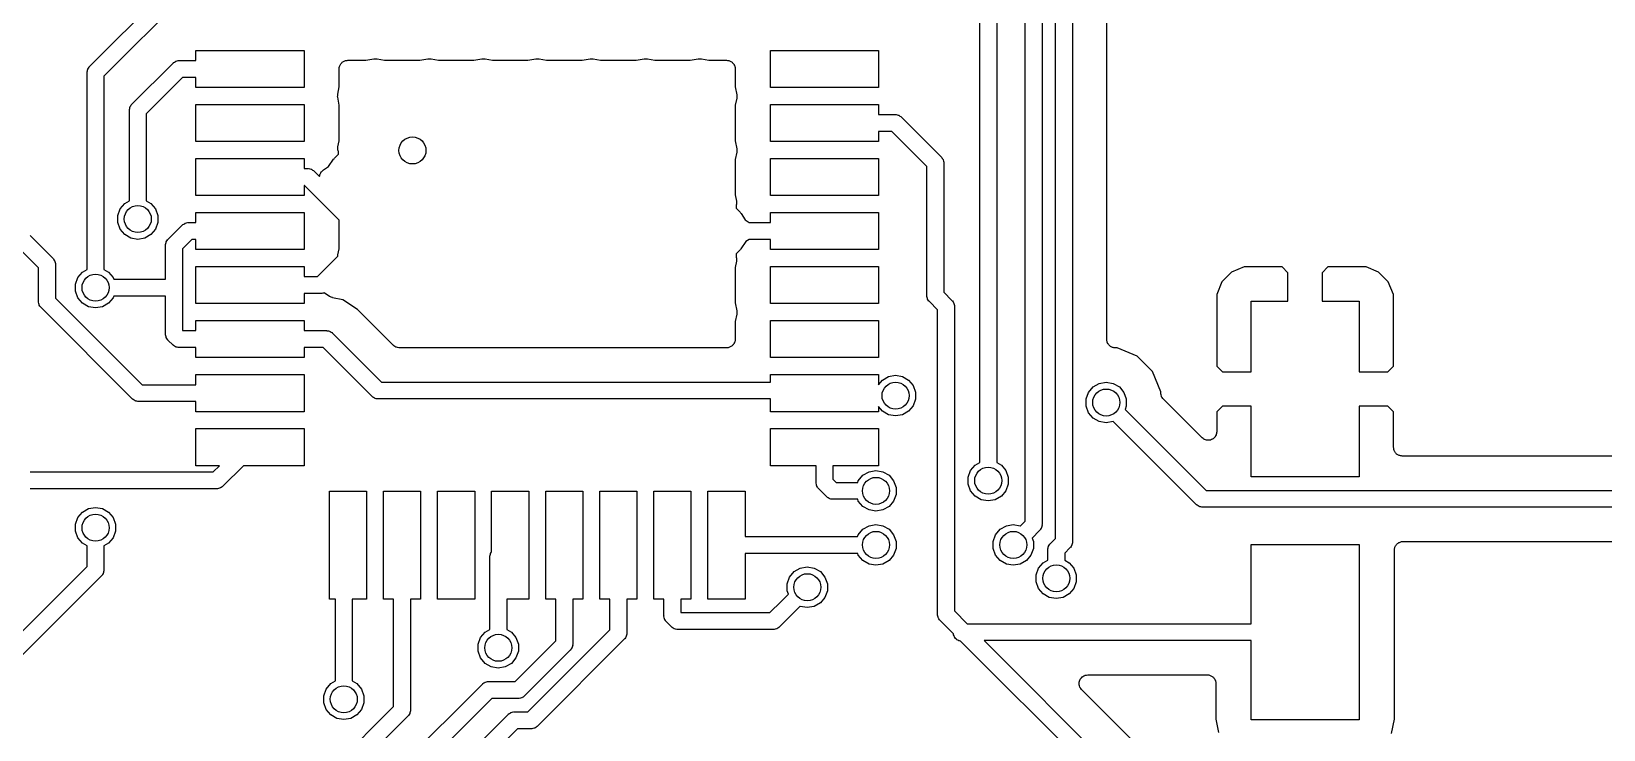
# Model space of a CAD drawing. Extents: x 10 to 287, y -200 to -10.
# Drawn here: x 133.05 to 156.31, y -95.7 to -85.36 of the extents above; entities that cross this region are included whole.
import ezdxf

# ---------------------------------------------------------------- set-up
doc = ezdxf.new("R2010")
doc.units = 0
doc.header["$MEASUREMENT"] = 0
doc.layers.add('BLACK', color=7, linetype='CONTINUOUS')

msp = doc.modelspace()

# ---------------------------------------------------------------- linework, layer by layer
at = {"layer": 'Black'}
for p, q in [((148.199, -92.8686), (148.199, -80.8748)), ((148.449, -80.823), (148.449, -92.9204)), ((147.078, -91.7421), (147.078, -81.0266)), ((147.328, -80.9748), (147.328, -91.7421)), ((133.907, -85.8806), (136.119, -83.6678)), ((148.957, -85.3757), (148.957, -83.7137)), ((136.293, -83.8478), (134.12, -86.0208)), ((147.749, -92.6122), (147.749, -83.82)), ((147.999, -83.82), (147.999, -92.664)), ((148.957, -89.2297), (148.957, -85.3757)), ((134.532, -86.4376), (135.142, -85.8276)), ((135.142, -85.8276), (135.146, -85.8245)), ((135.146, -85.8245), (135.15, -85.8202)), ((135.15, -85.8202), (135.164, -85.8121)), ((135.164, -85.8121), (135.177, -85.8027)), ((135.177, -85.8027), (135.182, -85.8013)), ((135.182, -85.8013), (135.187, -85.7985)), ((135.187, -85.7985), (135.203, -85.7957)), ((135.203, -85.7957), (135.219, -85.7915)), ((135.219, -85.7915), (135.225, -85.792)), ((135.225, -85.792), (135.23, -85.791)), ((135.23, -85.791), (135.48, -85.791)), ((135.48, -85.791), (135.48, -85.641)), ((135.48, -85.641), (137.08, -85.641)), ((137.08, -85.641), (137.08, -86.191)), ((137.625, -85.8414), (137.63, -85.8318)), ((137.63, -85.8318), (137.639, -85.8247)), ((137.639, -85.8247), (137.646, -85.8162)), ((137.646, -85.8162), (137.655, -85.8106)), ((137.655, -85.8106), (137.664, -85.8035)), ((137.664, -85.8035), (137.674, -85.7997)), ((137.674, -85.7997), (137.684, -85.7941)), ((137.684, -85.7941), (137.695, -85.7922)), ((137.695, -85.7922), (137.705, -85.7884)), ((137.705, -85.7884), (137.716, -85.7884)), ((137.716, -85.7884), (137.727, -85.7864)), ((137.727, -85.7864), (137.993, -85.7864)), ((137.993, -85.7864), (138.111, -85.7642)), ((138.111, -85.7642), (138.113, -85.7642)), ((138.113, -85.7642), (138.116, -85.7635)), ((138.116, -85.7635), (138.135, -85.764)), ((138.135, -85.764), (138.155, -85.7637)), ((138.155, -85.7637), (138.157, -85.7645)), ((138.157, -85.7645), (138.16, -85.7646)), ((138.16, -85.7646), (138.268, -85.7864)), ((138.268, -85.7864), (138.793, -85.7864)), ((138.793, -85.7864), (138.911, -85.7642)), ((138.911, -85.7642), (138.913, -85.7642)), ((138.913, -85.7642), (138.916, -85.7635)), ((138.916, -85.7635), (138.935, -85.764)), ((138.935, -85.764), (138.955, -85.7637)), ((138.955, -85.7637), (138.957, -85.7645)), ((138.957, -85.7645), (138.96, -85.7646)), ((138.96, -85.7646), (139.068, -85.7864)), ((139.068, -85.7864), (139.593, -85.7864)), ((139.593, -85.7864), (139.711, -85.7642)), ((139.711, -85.7642), (139.713, -85.7642)), ((139.713, -85.7642), (139.716, -85.7635)), ((139.716, -85.7635), (139.735, -85.764)), ((139.735, -85.764), (139.755, -85.7637)), ((139.755, -85.7637), (139.757, -85.7645)), ((139.757, -85.7645), (139.76, -85.7646)), ((139.76, -85.7646), (139.868, -85.7864)), ((139.868, -85.7864), (140.393, -85.7864)), ((140.393, -85.7864), (140.511, -85.7642)), ((140.511, -85.7642), (140.513, -85.7642)), ((140.513, -85.7642), (140.516, -85.7635)), ((140.516, -85.7635), (140.535, -85.764)), ((140.535, -85.764), (140.555, -85.7637)), ((140.555, -85.7637), (140.557, -85.7645)), ((140.557, -85.7645), (140.56, -85.7646)), ((140.56, -85.7646), (140.668, -85.7864)), ((140.668, -85.7864), (141.193, -85.7864)), ((141.193, -85.7864), (141.311, -85.7642)), ((141.311, -85.7642), (141.313, -85.7642)), ((141.313, -85.7642), (141.316, -85.7635)), ((141.316, -85.7635), (141.335, -85.764)), ((141.335, -85.764), (141.355, -85.7637)), ((141.355, -85.7637), (141.357, -85.7645)), ((141.357, -85.7645), (141.36, -85.7646)), ((141.36, -85.7646), (141.468, -85.7864)), ((141.468, -85.7864), (141.993, -85.7864)), ((141.993, -85.7864), (142.111, -85.7642)), ((142.111, -85.7642), (142.113, -85.7642)), ((142.113, -85.7642), (142.116, -85.7635)), ((142.116, -85.7635), (142.135, -85.764)), ((142.135, -85.764), (142.155, -85.7637)), ((142.155, -85.7637), (142.157, -85.7645)), ((142.157, -85.7645), (142.16, -85.7646)), ((142.16, -85.7646), (142.268, -85.7864)), ((142.268, -85.7864), (142.793, -85.7864)), ((142.793, -85.7864), (142.911, -85.7642)), ((142.911, -85.7642), (142.913, -85.7642)), ((142.913, -85.7642), (142.916, -85.7635)), ((142.916, -85.7635), (142.935, -85.764)), ((142.935, -85.764), (142.955, -85.7637)), ((142.955, -85.7637), (142.957, -85.7645)), ((142.957, -85.7645), (142.96, -85.7646)), ((142.96, -85.7646), (143.068, -85.7864)), ((143.068, -85.7864), (143.333, -85.7864)), ((143.333, -85.7864), (143.344, -85.7884)), ((143.344, -85.7884), (143.355, -85.7884)), ((143.355, -85.7884), (143.365, -85.7922)), ((143.365, -85.7922), (143.376, -85.7941)), ((143.376, -85.7941), (143.386, -85.7997)), ((143.386, -85.7997), (143.396, -85.8035)), ((143.396, -85.8035), (143.405, -85.8106)), ((143.405, -85.8106), (143.414, -85.8162)), ((143.414, -85.8162), (143.421, -85.8247)), ((143.421, -85.8247), (143.43, -85.8318)), ((143.43, -85.8318), (143.435, -85.8414)), ((143.98, -86.191), (143.98, -85.641)), ((143.98, -85.641), (145.58, -85.641)), ((145.58, -85.641), (145.58, -86.191)), ((133.87, -85.9581), (133.875, -85.9423)), ((133.871, -85.9636), (133.87, -85.9581)), ((133.87, -85.969), (133.871, -85.9636)), ((133.87, -88.8837), (133.87, -85.969)), ((133.875, -85.9423), (133.878, -85.9263)), ((133.878, -85.9263), (133.88, -85.9215)), ((133.88, -85.9215), (133.882, -85.9162)), ((133.882, -85.9162), (133.891, -85.9028)), ((133.891, -85.9028), (133.899, -85.8887)), ((133.899, -85.8887), (133.903, -85.8851)), ((133.903, -85.8851), (133.907, -85.8806)), ((134.12, -86.0208), (134.12, -88.8837)), ((135.282, -86.041), (134.745, -86.5778)), ((135.48, -86.041), (135.282, -86.041)), ((135.48, -86.191), (135.48, -86.041)), ((137.6, -85.9134), (137.602, -85.9025)), ((137.6, -86.1783), (137.6, -85.9134)), ((137.602, -85.8914), (137.606, -85.8809)), ((137.602, -85.9025), (137.602, -85.8914)), ((137.606, -85.8809), (137.608, -85.87)), ((137.608, -85.87), (137.614, -85.8604)), ((137.614, -85.8604), (137.617, -85.8499)), ((137.617, -85.8499), (137.625, -85.8414)), ((143.435, -85.8414), (143.443, -85.8499)), ((143.443, -85.8499), (143.446, -85.8604)), ((143.446, -85.8604), (143.452, -85.87)), ((143.452, -85.87), (143.454, -85.8809)), ((143.454, -85.8809), (143.458, -85.8914)), ((143.458, -85.8914), (143.458, -85.9025)), ((143.458, -85.9025), (143.46, -85.9134)), ((143.46, -85.9134), (143.46, -86.1792)), ((137.08, -86.191), (135.48, -86.191)), ((137.578, -86.2908), (137.579, -86.2886)), ((137.578, -86.3106), (137.578, -86.2908)), ((137.579, -86.2862), (137.6, -86.1783)), ((137.579, -86.2886), (137.579, -86.2862)), ((143.46, -86.1792), (143.482, -86.2971)), ((143.482, -86.2971), (143.482, -86.2995)), ((145.58, -86.191), (143.98, -86.191)), ((134.495, -86.5151), (134.5, -86.4993)), ((134.496, -86.5206), (134.495, -86.5151)), ((134.495, -86.526), (134.496, -86.5206)), ((134.495, -87.8677), (134.495, -86.526)), ((134.5, -86.4993), (134.503, -86.4832)), ((134.503, -86.4832), (134.505, -86.4785)), ((134.505, -86.4785), (134.507, -86.4732)), ((134.507, -86.4732), (134.516, -86.4598)), ((134.516, -86.4598), (134.524, -86.4457)), ((134.524, -86.4457), (134.528, -86.4421)), ((134.528, -86.4421), (134.532, -86.4376)), ((135.48, -86.991), (135.48, -86.441)), ((135.48, -86.441), (137.08, -86.441)), ((137.08, -86.441), (137.08, -86.991)), ((137.577, -86.3303), (137.578, -86.3106)), ((137.578, -86.3325), (137.577, -86.3303)), ((137.578, -86.3349), (137.578, -86.3325)), ((137.6, -86.4528), (137.578, -86.3349)), ((137.6, -86.9783), (137.6, -86.4528)), ((143.481, -86.3458), (143.46, -86.4537)), ((143.46, -86.4537), (143.46, -86.9792)), ((143.482, -86.3412), (143.481, -86.3434)), ((143.481, -86.3434), (143.481, -86.3458)), ((143.482, -86.2995), (143.483, -86.3017)), ((143.483, -86.3017), (143.482, -86.3214)), ((143.482, -86.3214), (143.482, -86.3412)), ((143.98, -86.991), (143.98, -86.441)), ((143.98, -86.441), (145.58, -86.441)), ((145.58, -86.441), (145.58, -86.591)), ((134.745, -86.5778), (134.745, -87.8677)), ((145.58, -86.591), (145.83, -86.591)), ((145.83, -86.591), (145.835, -86.592)), ((145.835, -86.592), (145.841, -86.5915)), ((145.841, -86.5915), (145.857, -86.5957)), ((145.857, -86.5957), (145.873, -86.5985)), ((145.873, -86.5985), (145.878, -86.6013)), ((145.878, -86.6013), (145.883, -86.6027)), ((145.883, -86.6027), (145.896, -86.6121)), ((145.896, -86.6121), (145.91, -86.6202)), ((145.91, -86.6202), (145.914, -86.6245)), ((145.914, -86.6245), (145.918, -86.6276)), ((145.918, -86.6276), (146.508, -87.2176)), ((137.08, -86.991), (135.48, -86.991)), ((137.582, -87.069), (137.6, -86.9783)), ((143.46, -86.9792), (143.482, -87.0971)), ((145.58, -86.991), (143.98, -86.991)), ((145.778, -86.841), (145.58, -86.841)), ((145.58, -86.841), (145.58, -86.991)), ((146.295, -87.3578), (145.778, -86.841)), ((137.531, -87.235), (137.588, -87.1776)), ((137.58, -87.0998), (137.582, -87.0845)), ((137.581, -87.1064), (137.58, -87.0998)), ((137.581, -87.1131), (137.581, -87.1064)), ((137.586, -87.1278), (137.581, -87.1131)), ((137.582, -87.0845), (137.582, -87.069)), ((137.588, -87.1374), (137.586, -87.1278)), ((137.588, -87.1776), (137.588, -87.1374)), ((143.481, -87.1458), (143.46, -87.2537)), ((143.482, -87.1412), (143.481, -87.1434)), ((143.481, -87.1434), (143.481, -87.1458)), ((143.482, -87.0971), (143.482, -87.0995)), ((143.482, -87.0995), (143.483, -87.1017)), ((143.483, -87.1017), (143.482, -87.1214)), ((143.482, -87.1214), (143.482, -87.1412)), ((146.508, -87.2176), (146.512, -87.2221)), ((146.512, -87.2221), (146.516, -87.2256)), ((146.516, -87.2256), (146.524, -87.2398)), ((135.48, -87.791), (135.48, -87.241)), ((135.48, -87.241), (137.08, -87.241)), ((137.08, -87.241), (137.08, -87.391)), ((137.08, -87.391), (137.14, -87.391)), ((137.14, -87.391), (137.145, -87.392)), ((137.145, -87.392), (137.151, -87.3915)), ((137.151, -87.3915), (137.167, -87.3957)), ((137.167, -87.3957), (137.183, -87.3985)), ((137.183, -87.3985), (137.188, -87.4013)), ((137.188, -87.4013), (137.193, -87.4027)), ((137.193, -87.4027), (137.206, -87.4121)), ((137.206, -87.4121), (137.22, -87.4202)), ((137.22, -87.4202), (137.224, -87.4245)), ((137.224, -87.4245), (137.228, -87.4276)), ((137.228, -87.4276), (137.31, -87.5095)), ((137.321, -87.4638), (137.329, -87.452)), ((137.329, -87.452), (137.335, -87.4393)), ((137.335, -87.4393), (137.341, -87.4339)), ((137.341, -87.4339), (137.346, -87.4273)), ((137.346, -87.4273), (137.357, -87.419)), ((137.357, -87.419), (137.368, -87.4093)), ((137.368, -87.4093), (137.441, -87.3622)), ((137.441, -87.3622), (137.516, -87.2531)), ((137.516, -87.2531), (137.524, -87.2446)), ((137.524, -87.2446), (137.531, -87.235)), ((143.46, -87.2537), (143.46, -87.7792)), ((143.98, -87.791), (143.98, -87.241)), ((143.98, -87.241), (145.58, -87.241)), ((145.58, -87.241), (145.58, -87.791)), ((146.295, -89.2728), (146.295, -87.3578)), ((146.524, -87.2398), (146.533, -87.2532)), ((146.533, -87.2532), (146.535, -87.2585)), ((146.535, -87.2585), (146.537, -87.2632)), ((146.537, -87.2632), (146.54, -87.2793)), ((146.54, -87.2793), (146.545, -87.2951)), ((146.545, -87.2951), (146.544, -87.3006)), ((146.544, -87.3006), (146.545, -87.306)), ((146.545, -87.306), (146.545, -89.221)), ((137.088, -87.641), (137.08, -87.641)), ((137.08, -87.641), (137.08, -87.791)), ((137.6, -88.1532), (137.088, -87.641)), ((137.31, -87.5065), (137.314, -87.4927)), ((137.31, -87.5095), (137.31, -87.5065)), ((137.314, -87.4927), (137.315, -87.4785)), ((137.315, -87.4785), (137.319, -87.4714)), ((137.319, -87.4714), (137.321, -87.4638)), ((134.359, -87.9874), (134.426, -87.9073)), ((134.426, -87.9073), (134.495, -87.8677)), ((134.745, -87.8677), (134.814, -87.9073)), ((134.814, -87.9073), (134.881, -87.9874)), ((137.08, -87.791), (135.48, -87.791)), ((143.46, -87.7792), (143.477, -87.8732)), ((143.478, -87.9173), (143.473, -87.9311)), ((143.477, -87.8732), (143.477, -87.8878)), ((143.477, -87.8878), (143.479, -87.9022)), ((143.479, -87.9022), (143.478, -87.9097)), ((143.478, -87.9097), (143.478, -87.9173)), ((145.58, -87.791), (143.98, -87.791)), ((134.323, -88.0857), (134.359, -87.9874)), ((134.323, -88.1903), (134.323, -88.0857)), ((134.881, -87.9874), (134.917, -88.0857)), ((134.917, -88.0857), (134.917, -88.1903)), ((135.48, -88.191), (135.48, -88.041)), ((135.48, -88.041), (137.08, -88.041)), ((137.08, -88.041), (137.08, -88.591)), ((137.6, -88.5783), (137.6, -88.1532)), ((143.473, -87.9311), (143.472, -87.9353)), ((143.472, -87.9353), (143.472, -87.9776)), ((143.472, -87.9776), (143.531, -88.0368)), ((143.531, -88.0368), (143.539, -88.048)), ((143.539, -88.048), (143.548, -88.0579)), ((143.548, -88.0579), (143.609, -88.1521)), ((143.609, -88.1521), (143.666, -88.191)), ((143.98, -88.191), (143.98, -88.041)), ((143.98, -88.041), (145.58, -88.041)), ((145.58, -88.041), (145.58, -88.591)), ((133.026, -88.3812), (133.364, -88.7196)), ((134.359, -88.2886), (134.323, -88.1903)), ((134.426, -88.3687), (134.359, -88.2886)), ((134.517, -88.421), (134.426, -88.3687)), ((134.814, -88.3687), (134.723, -88.421)), ((134.881, -88.2886), (134.814, -88.3687)), ((134.917, -88.1903), (134.881, -88.2886)), ((135.067, -88.4396), (135.279, -88.2276)), ((135.279, -88.2276), (135.283, -88.2245)), ((135.283, -88.2245), (135.287, -88.2202)), ((135.287, -88.2202), (135.301, -88.2121)), ((135.301, -88.2121), (135.314, -88.2027)), ((135.314, -88.2027), (135.319, -88.2013)), ((135.319, -88.2013), (135.324, -88.1985)), ((135.324, -88.1985), (135.34, -88.1957)), ((135.34, -88.1957), (135.356, -88.1915)), ((135.356, -88.1915), (135.362, -88.192)), ((135.362, -88.192), (135.367, -88.191)), ((135.367, -88.191), (135.48, -88.191)), ((143.666, -88.191), (143.98, -88.191)), ((133.151, -88.8598), (132.849, -88.558)), ((134.62, -88.4391), (134.517, -88.421)), ((134.723, -88.421), (134.62, -88.4391)), ((135.03, -88.5171), (135.035, -88.5013)), ((135.031, -88.5226), (135.03, -88.5171)), ((135.03, -88.528), (135.031, -88.5226)), ((135.03, -89.029), (135.03, -88.528)), ((135.035, -88.5013), (135.038, -88.4852)), ((135.038, -88.4852), (135.04, -88.4805)), ((135.04, -88.4805), (135.042, -88.4752)), ((135.042, -88.4752), (135.051, -88.4618)), ((135.051, -88.4618), (135.059, -88.4477)), ((135.059, -88.4477), (135.063, -88.4441)), ((135.063, -88.4441), (135.067, -88.4396)), ((135.419, -88.441), (135.28, -88.5798)), ((135.28, -88.5798), (135.28, -89.154)), ((135.48, -88.441), (135.419, -88.441)), ((135.48, -88.591), (135.48, -88.441)), ((137.08, -88.591), (135.48, -88.591)), ((137.582, -88.669), (137.6, -88.5783)), ((143.529, -88.597), (143.472, -88.6544)), ((143.536, -88.5874), (143.529, -88.597)), ((143.544, -88.5789), (143.536, -88.5874)), ((143.619, -88.4698), (143.544, -88.5789)), ((143.664, -88.441), (143.619, -88.4698)), ((143.98, -88.441), (143.664, -88.441)), ((143.98, -88.591), (143.98, -88.441)), ((145.58, -88.591), (143.98, -88.591)), ((133.364, -88.7196), (133.368, -88.7241)), ((133.368, -88.7241), (133.372, -88.7277)), ((133.372, -88.7277), (133.38, -88.7418)), ((133.38, -88.7418), (133.389, -88.7552)), ((133.389, -88.7552), (133.391, -88.7605)), ((133.391, -88.7605), (133.393, -88.7652)), ((133.393, -88.7652), (133.396, -88.7813)), ((133.396, -88.7813), (133.401, -88.7971)), ((133.401, -88.7971), (133.4, -88.8026)), ((133.4, -88.8026), (133.401, -88.808)), ((133.401, -88.808), (133.401, -89.3082)), ((135.48, -89.391), (135.48, -88.841)), ((135.48, -88.841), (137.08, -88.841)), ((137.08, -88.841), (137.08, -88.991)), ((137.278, -88.991), (137.581, -88.688)), ((137.581, -88.688), (137.582, -88.6845)), ((137.582, -88.6845), (137.582, -88.669)), ((143.478, -88.763), (143.46, -88.8537)), ((143.46, -88.8537), (143.46, -89.3792)), ((143.472, -88.6544), (143.472, -88.6946)), ((143.472, -88.6946), (143.474, -88.7042)), ((143.474, -88.7042), (143.479, -88.7189)), ((143.48, -88.7322), (143.478, -88.7475)), ((143.478, -88.7475), (143.478, -88.763)), ((143.479, -88.7189), (143.479, -88.7256)), ((143.479, -88.7256), (143.48, -88.7322)), ((143.98, -89.391), (143.98, -88.841)), ((143.98, -88.841), (145.58, -88.841)), ((145.58, -88.841), (145.58, -89.391)), ((150.991, -88.848), (150.804, -88.9253)), ((151.554, -88.848), (150.991, -88.848)), ((151.638, -88.9324), (151.554, -88.848)), ((152.23, -88.848), (152.146, -88.9324)), ((152.793, -88.848), (152.23, -88.848)), ((152.98, -88.9253), (152.793, -88.848)), ((133.151, -89.36), (133.151, -88.8598)), ((133.698, -89.1017), (133.734, -89.0034)), ((133.734, -89.0034), (133.801, -88.9233)), ((133.801, -88.9233), (133.87, -88.8837)), ((134.12, -88.8837), (134.189, -88.9233)), ((134.189, -88.9233), (134.256, -89.0034)), ((134.256, -89.0034), (134.265, -89.029)), ((134.265, -89.029), (135.03, -89.029)), ((137.08, -88.991), (137.278, -88.991)), ((150.661, -89.0682), (150.584, -89.255)), ((150.804, -88.9253), (150.661, -89.0682)), ((151.638, -89.356), (151.638, -88.9324)), ((152.146, -88.9324), (152.146, -89.356)), ((153.123, -89.0682), (152.98, -88.9253)), ((153.2, -89.255), (153.123, -89.0682)), ((133.401, -89.3082), (134.684, -90.591)), ((133.698, -89.2063), (133.698, -89.1017)), ((133.734, -89.3046), (133.698, -89.2063)), ((133.801, -89.3847), (133.734, -89.3046)), ((134.256, -89.3046), (134.189, -89.3847)), ((134.265, -89.279), (134.256, -89.3046)), ((135.03, -89.279), (134.265, -89.279)), ((135.03, -89.841), (135.03, -89.279)), ((135.28, -89.154), (135.28, -89.7892)), ((137.33, -89.241), (137.08, -89.241)), ((137.08, -89.241), (137.08, -89.391)), ((137.335, -89.24), (137.33, -89.241)), ((137.341, -89.2405), (137.335, -89.24)), ((137.357, -89.2363), (137.341, -89.2405)), ((137.373, -89.2335), (137.357, -89.2363)), ((137.378, -89.2307), (137.373, -89.2335)), ((137.379, -89.2304), (137.378, -89.2307)), ((137.457, -89.2836), (137.379, -89.2304)), ((137.46, -89.285), (137.457, -89.2836)), ((137.462, -89.2873), (137.46, -89.285)), ((137.48, -89.2941), (137.462, -89.2873)), ((137.497, -89.3018), (137.48, -89.2941)), ((137.5, -89.302), (137.497, -89.3018)), ((137.503, -89.3033), (137.5, -89.302)), ((137.655, -89.3335), (137.503, -89.3033)), ((146.296, -89.2782), (146.295, -89.2728)), ((146.295, -89.2837), (146.296, -89.2782)), ((146.3, -89.2995), (146.295, -89.2837)), ((146.303, -89.3156), (146.3, -89.2995)), ((146.305, -89.3203), (146.303, -89.3156)), ((146.307, -89.3256), (146.305, -89.3203)), ((146.545, -89.221), (146.666, -89.3424)), ((148.957, -89.9205), (148.957, -89.2297)), ((150.584, -89.255), (150.584, -90.3176)), ((153.2, -90.3176), (153.2, -89.255)), ((133.152, -89.3654), (133.151, -89.36)), ((133.151, -89.3709), (133.152, -89.3654)), ((133.156, -89.3867), (133.151, -89.3709)), ((133.159, -89.4028), (133.156, -89.3867)), ((133.161, -89.4075), (133.159, -89.4028)), ((133.163, -89.4128), (133.161, -89.4075)), ((133.172, -89.4262), (133.163, -89.4128)), ((133.18, -89.4404), (133.172, -89.4262)), ((133.184, -89.4439), (133.18, -89.4404)), ((133.188, -89.4484), (133.184, -89.4439)), ((134.544, -90.8044), (133.188, -89.4484)), ((133.892, -89.437), (133.801, -89.3847)), ((133.995, -89.4551), (133.892, -89.437)), ((134.098, -89.437), (133.995, -89.4551)), ((134.189, -89.3847), (134.098, -89.437)), ((137.08, -89.391), (135.48, -89.391)), ((137.87, -89.4772), (137.655, -89.3335)), ((138.401, -90.0078), (137.87, -89.4772)), ((143.46, -89.3792), (143.482, -89.4971)), ((143.481, -89.5458), (143.46, -89.6537)), ((143.482, -89.5412), (143.481, -89.5434)), ((143.481, -89.5434), (143.481, -89.5458)), ((143.482, -89.4971), (143.482, -89.4995)), ((143.482, -89.4995), (143.483, -89.5017)), ((143.483, -89.5017), (143.482, -89.5214)), ((143.482, -89.5214), (143.482, -89.5412)), ((145.58, -89.391), (143.98, -89.391)), ((146.316, -89.339), (146.307, -89.3256)), ((146.324, -89.3531), (146.316, -89.339)), ((146.328, -89.3567), (146.324, -89.3531)), ((146.332, -89.3612), (146.328, -89.3567)), ((146.453, -89.4826), (146.332, -89.3612)), ((146.453, -93.994), (146.453, -89.4826)), ((146.666, -89.3424), (146.67, -89.3469)), ((146.67, -89.3469), (146.674, -89.3505)), ((146.674, -89.3505), (146.682, -89.3646)), ((146.682, -89.3646), (146.691, -89.378)), ((146.691, -89.378), (146.693, -89.3833)), ((146.693, -89.3833), (146.695, -89.3881)), ((146.695, -89.3881), (146.698, -89.4041)), ((146.698, -89.4041), (146.703, -89.4199)), ((146.703, -89.4199), (146.702, -89.4254)), ((146.702, -89.4254), (146.703, -89.4308)), ((146.703, -89.4308), (146.703, -93.9422)), ((151.092, -90.402), (151.092, -89.356)), ((151.092, -89.356), (151.638, -89.356)), ((152.146, -89.356), (152.692, -89.356)), ((152.692, -89.356), (152.692, -90.402)), ((135.48, -89.791), (135.48, -89.641)), ((135.48, -89.641), (137.08, -89.641)), ((137.08, -89.641), (137.08, -89.791)), ((143.46, -89.6537), (143.46, -89.918)), ((143.98, -90.191), (143.98, -89.641)), ((143.98, -89.641), (145.58, -89.641)), ((145.58, -89.641), (145.58, -90.191)), ((135.031, -89.8464), (135.03, -89.841)), ((135.03, -89.8519), (135.031, -89.8464)), ((135.035, -89.8677), (135.03, -89.8519)), ((135.038, -89.8838), (135.035, -89.8677)), ((135.04, -89.8885), (135.038, -89.8838)), ((135.042, -89.8938), (135.04, -89.8885)), ((135.051, -89.9072), (135.042, -89.8938)), ((135.059, -89.9213), (135.051, -89.9072)), ((135.063, -89.9249), (135.059, -89.9213)), ((135.067, -89.9294), (135.063, -89.9249)), ((135.142, -90.0044), (135.067, -89.9294)), ((135.146, -90.0075), (135.142, -90.0044)), ((135.15, -90.0118), (135.146, -90.0075)), ((135.164, -90.0199), (135.15, -90.0118)), ((135.177, -90.0293), (135.164, -90.0199)), ((135.28, -89.7892), (135.282, -89.791)), ((135.282, -89.791), (135.48, -89.791)), ((137.08, -89.791), (137.414, -89.791)), ((137.414, -89.791), (137.419, -89.792)), ((137.419, -89.792), (137.425, -89.7915)), ((137.425, -89.7915), (137.441, -89.7957)), ((137.441, -89.7957), (137.457, -89.7985)), ((137.457, -89.7985), (137.462, -89.8013)), ((137.462, -89.8013), (137.467, -89.8027)), ((137.467, -89.8027), (137.48, -89.8121)), ((137.48, -89.8121), (137.494, -89.8202)), ((137.494, -89.8202), (137.498, -89.8245)), ((137.498, -89.8245), (137.502, -89.8276)), ((137.502, -89.8276), (138.228, -90.553)), ((138.406, -90.011), (138.401, -90.0078)), ((138.409, -90.0153), (138.406, -90.011)), ((138.424, -90.0236), (138.409, -90.0153)), ((143.414, -90.0153), (143.405, -90.0208)), ((143.421, -90.0068), (143.414, -90.0153)), ((143.43, -89.9996), (143.421, -90.0068)), ((143.435, -89.99), (143.43, -89.9996)), ((143.443, -89.9815), (143.435, -89.99)), ((143.446, -89.9711), (143.443, -89.9815)), ((143.452, -89.9614), (143.446, -89.9711)), ((143.454, -89.9505), (143.452, -89.9614)), ((143.458, -89.9401), (143.454, -89.9505)), ((143.46, -89.918), (143.458, -89.9289)), ((143.458, -89.9289), (143.458, -89.9401)), ((148.959, -89.9314), (148.957, -89.9205)), ((148.959, -89.9425), (148.959, -89.9314)), ((148.963, -89.953), (148.959, -89.9425)), ((148.965, -89.964), (148.963, -89.953)), ((148.97, -89.9736), (148.965, -89.964)), ((148.974, -89.9839), (148.97, -89.9736)), ((148.981, -89.9925), (148.974, -89.9839)), ((148.987, -90.0022), (148.981, -89.9925)), ((148.995, -90.0093), (148.987, -90.0022)), ((149.002, -90.0178), (148.995, -90.0093)), ((149.012, -90.0233), (149.002, -90.0178)), ((135.182, -90.0307), (135.177, -90.0293)), ((135.187, -90.0335), (135.182, -90.0307)), ((135.203, -90.0363), (135.187, -90.0335)), ((135.219, -90.0405), (135.203, -90.0363)), ((135.225, -90.04), (135.219, -90.0405)), ((135.23, -90.041), (135.225, -90.04)), ((135.48, -90.041), (135.23, -90.041)), ((135.48, -90.191), (135.48, -90.041)), ((137.08, -90.191), (135.48, -90.191)), ((137.362, -90.041), (137.08, -90.041)), ((137.08, -90.041), (137.08, -90.191)), ((138.088, -90.7664), (137.362, -90.041)), ((138.437, -90.0331), (138.424, -90.0236)), ((138.443, -90.0345), (138.437, -90.0331)), ((138.447, -90.0373), (138.443, -90.0345)), ((138.464, -90.0402), (138.447, -90.0373)), ((138.48, -90.0445), (138.464, -90.0402)), ((138.485, -90.044), (138.48, -90.0445)), ((138.491, -90.045), (138.485, -90.044)), ((143.333, -90.045), (138.491, -90.045)), ((143.344, -90.0431), (143.333, -90.045)), ((143.355, -90.0431), (143.344, -90.0431)), ((143.365, -90.0393), (143.355, -90.0431)), ((143.376, -90.0373), (143.365, -90.0393)), ((143.386, -90.0318), (143.376, -90.0373)), ((143.396, -90.028), (143.386, -90.0318)), ((143.405, -90.0208), (143.396, -90.028)), ((145.58, -90.191), (143.98, -90.191)), ((149.021, -90.0305), (149.012, -90.0233)), ((149.031, -90.0343), (149.021, -90.0305)), ((149.04, -90.0398), (149.031, -90.0343)), ((149.051, -90.0418), (149.04, -90.0398)), ((149.062, -90.0456), (149.051, -90.0418)), ((149.073, -90.0456), (149.062, -90.0456)), ((149.084, -90.0475), (149.073, -90.0456)), ((149.11, -90.0476), (149.084, -90.0475)), ((149.407, -90.1708), (149.11, -90.0476)), ((149.634, -90.3983), (149.407, -90.1708)), ((135.48, -90.441), (137.08, -90.441)), ((135.48, -90.591), (135.48, -90.441)), ((137.08, -90.441), (137.08, -90.991)), ((143.98, -90.553), (143.98, -90.441)), ((143.98, -90.441), (145.58, -90.441)), ((145.58, -90.441), (145.58, -90.591)), ((145.638, -90.523), (145.729, -90.4707)), ((145.729, -90.4707), (145.832, -90.4526)), ((145.832, -90.4526), (145.935, -90.4707)), ((145.935, -90.4707), (146.025, -90.523)), ((149.757, -90.6954), (149.634, -90.3983)), ((150.584, -90.3176), (150.668, -90.402)), ((150.668, -90.402), (151.092, -90.402)), ((152.692, -90.402), (153.116, -90.402)), ((153.116, -90.402), (153.2, -90.3176)), ((134.684, -90.591), (135.23, -90.591)), ((135.23, -90.591), (135.48, -90.591)), ((138.228, -90.553), (143.98, -90.553)), ((145.58, -90.591), (145.581, -90.591)), ((145.581, -90.591), (145.638, -90.523)), ((146.025, -90.523), (146.092, -90.6032)), ((146.092, -90.6032), (146.128, -90.7014)), ((146.128, -90.7014), (146.128, -90.806)), ((148.652, -90.8031), (148.688, -90.7048)), ((148.688, -90.7048), (148.755, -90.6247)), ((148.755, -90.6247), (148.846, -90.5724)), ((148.846, -90.5724), (148.949, -90.5543)), ((148.949, -90.5543), (149.052, -90.5724)), ((149.052, -90.5724), (149.143, -90.6247)), ((149.143, -90.6247), (149.21, -90.7048)), ((149.21, -90.7048), (149.246, -90.8031)), ((149.757, -90.7156), (149.757, -90.6954)), ((149.758, -90.7212), (149.757, -90.7156)), ((134.548, -90.8075), (134.544, -90.8044)), ((134.552, -90.8118), (134.548, -90.8075)), ((134.566, -90.8199), (134.552, -90.8118)), ((134.579, -90.8293), (134.566, -90.8199)), ((134.584, -90.8307), (134.579, -90.8293)), ((134.589, -90.8335), (134.584, -90.8307)), ((134.605, -90.8363), (134.589, -90.8335)), ((134.621, -90.8405), (134.605, -90.8363)), ((134.627, -90.84), (134.621, -90.8405)), ((134.632, -90.841), (134.627, -90.84)), ((135.23, -90.841), (134.632, -90.841)), ((135.48, -90.841), (135.23, -90.841)), ((135.48, -90.991), (135.48, -90.841)), ((138.092, -90.7695), (138.088, -90.7664)), ((138.096, -90.7738), (138.092, -90.7695)), ((138.11, -90.7819), (138.096, -90.7738)), ((138.123, -90.7913), (138.11, -90.7819)), ((138.128, -90.7927), (138.123, -90.7913)), ((138.133, -90.7955), (138.128, -90.7927)), ((138.149, -90.7983), (138.133, -90.7955)), ((138.165, -90.8025), (138.149, -90.7983)), ((138.171, -90.802), (138.165, -90.8025)), ((138.176, -90.803), (138.171, -90.802)), ((143.98, -90.803), (138.176, -90.803)), ((143.98, -90.991), (143.98, -90.803)), ((145.638, -90.9844), (145.58, -90.9152)), ((145.58, -90.9152), (145.58, -90.991)), ((146.092, -90.9043), (146.025, -90.9844)), ((146.128, -90.806), (146.092, -90.9043)), ((148.652, -90.9077), (148.652, -90.8031)), ((148.688, -91.006), (148.652, -90.9077)), ((149.246, -90.9077), (149.228, -90.9572)), ((149.246, -90.8031), (149.246, -90.9077)), ((149.758, -90.7268), (149.758, -90.7212)), ((149.762, -90.7428), (149.758, -90.7268)), ((149.765, -90.7591), (149.762, -90.7428)), ((149.768, -90.764), (149.765, -90.7591)), ((149.769, -90.7694), (149.768, -90.764)), ((149.779, -90.783), (149.769, -90.7694)), ((149.787, -90.7973), (149.779, -90.783)), ((149.791, -90.8009), (149.787, -90.7973)), ((149.794, -90.8055), (149.791, -90.8009)), ((150.367, -91.3784), (149.794, -90.8055)), ((150.668, -90.91), (150.584, -90.9944)), ((151.092, -90.91), (150.668, -90.91)), ((151.092, -91.956), (151.092, -90.91)), ((153.116, -90.91), (152.692, -90.91)), ((152.692, -90.91), (152.692, -91.956)), ((153.2, -90.9944), (153.116, -90.91)), ((137.08, -90.991), (135.48, -90.991)), ((145.58, -90.991), (143.98, -90.991)), ((145.729, -91.0367), (145.638, -90.9844)), ((145.832, -91.0549), (145.729, -91.0367)), ((145.935, -91.0367), (145.832, -91.0549)), ((146.025, -90.9844), (145.935, -91.0367)), ((148.755, -91.0861), (148.688, -91.006)), ((148.846, -91.1384), (148.755, -91.0861)), ((148.949, -91.1566), (148.846, -91.1384)), ((149.052, -91.1384), (148.949, -91.1566)), ((149.054, -91.1372), (149.052, -91.1384)), ((149.161, -91.2438), (149.054, -91.1372)), ((149.228, -90.9572), (149.337, -91.067)), ((149.337, -91.067), (149.337, -91.067)), ((149.337, -91.067), (150.426, -92.156)), ((150.584, -90.9944), (150.584, -91.2886)), ((153.2, -91.521), (153.2, -90.9944)), ((135.48, -91.791), (135.48, -91.241)), ((135.48, -91.241), (137.08, -91.241)), ((137.08, -91.241), (137.08, -91.791)), ((143.98, -91.791), (143.98, -91.241)), ((143.98, -91.241), (145.58, -91.241)), ((145.58, -91.241), (145.58, -91.791)), ((150.286, -92.3694), (149.161, -91.2438)), ((149.161, -91.2438), (149.161, -91.2438)), ((150.381, -91.3879), (150.367, -91.3784)), ((150.393, -91.3986), (150.381, -91.3879)), ((150.399, -91.4005), (150.393, -91.3986)), ((150.403, -91.4037), (150.399, -91.4005)), ((150.419, -91.408), (150.403, -91.4037)), ((150.435, -91.4137), (150.419, -91.408)), ((150.441, -91.4137), (150.435, -91.4137)), ((150.446, -91.4151), (150.441, -91.4137)), ((150.462, -91.4137), (150.446, -91.4151)), ((150.479, -91.4137), (150.462, -91.4137)), ((150.484, -91.4118), (150.479, -91.4137)), ((150.49, -91.4113), (150.484, -91.4118)), ((150.505, -91.4043), (150.49, -91.4113)), ((150.52, -91.3986), (150.505, -91.4043)), ((150.525, -91.395), (150.52, -91.3986)), ((150.53, -91.3926), (150.525, -91.395)), ((150.542, -91.3809), (150.53, -91.3926)), ((150.554, -91.3702), (150.542, -91.3809)), ((150.557, -91.3654), (150.554, -91.3702)), ((150.561, -91.3614), (150.557, -91.3654)), ((150.568, -91.3464), (150.561, -91.3614)), ((150.576, -91.332), (150.568, -91.3464)), ((150.577, -91.3265), (150.576, -91.332)), ((150.58, -91.3215), (150.577, -91.3265)), ((150.581, -91.3049), (150.58, -91.3215)), ((150.584, -91.2886), (150.581, -91.3049)), ((153.202, -91.5319), (153.2, -91.521)), ((153.202, -91.5431), (153.202, -91.5319)), ((153.206, -91.5535), (153.202, -91.5431)), ((153.208, -91.5644), (153.206, -91.5535)), ((153.213, -91.5741), (153.208, -91.5644)), ((153.217, -91.5845), (153.213, -91.5741)), ((153.224, -91.593), (153.217, -91.5845)), ((153.23, -91.6026), (153.224, -91.593)), ((153.238, -91.6098), (153.23, -91.6026)), ((153.245, -91.6183), (153.238, -91.6098)), ((153.255, -91.6238), (153.245, -91.6183)), ((153.263, -91.631), (153.255, -91.6238)), ((153.274, -91.6348), (153.263, -91.631)), ((153.284, -91.6403), (153.274, -91.6348)), ((153.295, -91.6423), (153.284, -91.6403)), ((153.305, -91.6461), (153.295, -91.6423)), ((153.316, -91.6461), (153.305, -91.6461)), ((153.327, -91.648), (153.316, -91.6461)), ((157.252, -91.648), (153.327, -91.648)), ((135.828, -91.791), (135.48, -91.791)), ((135.736, -91.883), (135.828, -91.791)), ((136.182, -91.791), (135.876, -92.0964)), ((137.08, -91.791), (136.182, -91.791)), ((144.655, -91.791), (143.98, -91.791)), ((144.655, -92.041), (144.655, -91.791)), ((145.58, -91.791), (144.905, -91.791)), ((144.905, -91.791), (144.905, -91.9892)), ((145.439, -91.881), (145.542, -91.8628)), ((145.542, -91.8628), (145.645, -91.881)), ((146.906, -91.9601), (146.942, -91.8618)), ((146.942, -91.8618), (147.009, -91.7817)), ((147.009, -91.7817), (147.078, -91.7421)), ((147.328, -91.7421), (147.397, -91.7817)), ((147.397, -91.7817), (147.464, -91.8618)), ((147.464, -91.8618), (147.5, -91.9601)), ((133.026, -91.883), (135.736, -91.883)), ((135.854, -92.1119), (135.841, -92.1213)), ((135.868, -92.1038), (135.854, -92.1119)), ((135.872, -92.0995), (135.868, -92.1038)), ((135.876, -92.0964), (135.872, -92.0995)), ((144.656, -92.0464), (144.655, -92.041)), ((144.655, -92.0519), (144.656, -92.0464)), ((144.66, -92.0677), (144.655, -92.0519)), ((144.663, -92.0838), (144.66, -92.0677)), ((144.665, -92.0885), (144.663, -92.0838)), ((144.667, -92.0938), (144.665, -92.0885)), ((144.676, -92.1072), (144.667, -92.0938)), ((144.684, -92.1213), (144.676, -92.1072)), ((144.905, -91.9892), (144.955, -92.039)), ((144.955, -92.039), (145.118, -92.039)), ((145.118, -92.039), (145.272, -92.039)), ((145.272, -92.039), (145.281, -92.0134)), ((145.281, -92.0134), (145.348, -91.9333)), ((145.348, -91.9333), (145.439, -91.881)), ((145.645, -91.881), (145.736, -91.9333)), ((145.736, -91.9333), (145.803, -92.0134)), ((145.803, -92.0134), (145.839, -92.1117)), ((145.839, -92.1117), (145.839, -92.2163)), ((146.906, -92.0647), (146.906, -91.9601)), ((146.942, -92.163), (146.906, -92.0647)), ((147.5, -92.0647), (147.464, -92.163)), ((147.5, -91.9601), (147.5, -92.0647)), ((152.692, -91.956), (151.092, -91.956)), ((135.788, -92.133), (133.026, -92.133)), ((135.793, -92.132), (135.788, -92.133)), ((135.799, -92.1325), (135.793, -92.132)), ((135.815, -92.1283), (135.799, -92.1325)), ((135.831, -92.1255), (135.815, -92.1283)), ((135.836, -92.1227), (135.831, -92.1255)), ((135.841, -92.1213), (135.836, -92.1227)), ((137.455, -93.766), (137.455, -92.166)), ((137.455, -92.166), (138.005, -92.166)), ((138.005, -92.166), (138.005, -93.766)), ((138.255, -93.766), (138.255, -92.166)), ((138.255, -92.166), (138.805, -92.166)), ((138.805, -92.166), (138.805, -93.766)), ((139.055, -93.766), (139.055, -92.166)), ((139.055, -92.166), (139.605, -92.166)), ((139.605, -92.166), (139.605, -93.766)), ((139.855, -93.0673), (139.855, -92.166)), ((139.855, -92.166), (140.405, -92.166)), ((140.405, -92.166), (140.405, -93.766)), ((140.655, -93.766), (140.655, -92.166)), ((140.655, -92.166), (141.205, -92.166)), ((141.205, -92.166), (141.205, -93.766)), ((141.455, -93.766), (141.455, -92.166)), ((141.455, -92.166), (142.005, -92.166)), ((142.005, -92.166), (142.005, -93.766)), ((142.255, -93.766), (142.255, -92.166)), ((142.255, -92.166), (142.805, -92.166)), ((142.805, -92.166), (142.805, -93.766)), ((143.055, -93.766), (143.055, -92.166)), ((143.055, -92.166), (143.605, -92.166)), ((143.605, -92.166), (143.605, -92.841)), ((144.688, -92.1249), (144.684, -92.1213)), ((144.692, -92.1294), (144.688, -92.1249)), ((144.815, -92.2524), (144.692, -92.1294)), ((144.819, -92.2555), (144.815, -92.2524)), ((144.823, -92.2597), (144.819, -92.2555)), ((144.837, -92.2679), (144.823, -92.2597)), ((144.85, -92.2773), (144.837, -92.2679)), ((144.855, -92.2787), (144.85, -92.2773)), ((144.86, -92.2814), (144.855, -92.2787)), ((144.876, -92.2843), (144.86, -92.2814)), ((144.892, -92.2885), (144.876, -92.2843)), ((144.898, -92.288), (144.892, -92.2885)), ((144.903, -92.289), (144.898, -92.288)), ((145.118, -92.289), (144.903, -92.289)), ((145.272, -92.289), (145.118, -92.289)), ((145.281, -92.3146), (145.272, -92.289)), ((145.348, -92.3947), (145.281, -92.3146)), ((145.803, -92.3146), (145.736, -92.3947)), ((145.839, -92.2163), (145.803, -92.3146)), ((147.009, -92.2431), (146.942, -92.163)), ((147.1, -92.2954), (147.009, -92.2431)), ((147.203, -92.3136), (147.1, -92.2954)), ((147.306, -92.2954), (147.203, -92.3136)), ((147.397, -92.2431), (147.306, -92.2954)), ((147.464, -92.163), (147.397, -92.2431)), ((150.426, -92.156), (157.515, -92.156)), ((133.698, -92.6577), (133.734, -92.5594)), ((133.734, -92.5594), (133.801, -92.4793)), ((133.801, -92.4793), (133.892, -92.427)), ((133.892, -92.427), (133.995, -92.4089)), ((133.995, -92.4089), (134.098, -92.427)), ((134.098, -92.427), (134.189, -92.4793)), ((134.189, -92.4793), (134.256, -92.5594)), ((134.256, -92.5594), (134.292, -92.6577)), ((145.439, -92.447), (145.348, -92.3947)), ((145.542, -92.4651), (145.439, -92.447)), ((145.645, -92.447), (145.542, -92.4651)), ((145.736, -92.3947), (145.645, -92.447)), ((150.291, -92.3725), (150.286, -92.3694)), ((150.294, -92.3768), (150.291, -92.3725)), ((150.308, -92.3849), (150.294, -92.3768)), ((150.322, -92.3943), (150.308, -92.3849)), ((150.327, -92.3957), (150.322, -92.3943)), ((150.332, -92.3985), (150.327, -92.3957)), ((150.348, -92.4013), (150.332, -92.3985)), ((150.364, -92.4055), (150.348, -92.4013)), ((150.369, -92.405), (150.364, -92.4055)), ((150.375, -92.406), (150.369, -92.405)), ((157.567, -92.406), (150.375, -92.406)), ((133.698, -92.7623), (133.698, -92.6577)), ((133.734, -92.8606), (133.698, -92.7623)), ((134.292, -92.7623), (134.256, -92.8606)), ((134.292, -92.6577), (134.292, -92.7623)), ((145.281, -92.8134), (145.348, -92.7333)), ((145.348, -92.7333), (145.439, -92.681)), ((145.439, -92.681), (145.542, -92.6629)), ((145.542, -92.6629), (145.645, -92.681)), ((145.645, -92.681), (145.736, -92.7333)), ((145.736, -92.7333), (145.803, -92.8134)), ((147.313, -92.8134), (147.38, -92.7333)), ((147.38, -92.7333), (147.471, -92.681)), ((147.471, -92.681), (147.574, -92.6629)), ((147.574, -92.6629), (147.677, -92.681)), ((147.677, -92.681), (147.679, -92.6822)), ((147.679, -92.6822), (147.749, -92.6122)), ((147.962, -92.7524), (147.853, -92.8622)), ((147.966, -92.7479), (147.962, -92.7524)), ((147.97, -92.7443), (147.966, -92.7479)), ((147.978, -92.7302), (147.97, -92.7443)), ((147.987, -92.7168), (147.978, -92.7302)), ((147.989, -92.7115), (147.987, -92.7168)), ((147.991, -92.7068), (147.989, -92.7115)), ((147.994, -92.6907), (147.991, -92.7068)), ((147.999, -92.6749), (147.994, -92.6907)), ((147.999, -92.664), (147.998, -92.6694)), ((147.998, -92.6694), (147.999, -92.6749)), ((133.801, -92.9407), (133.734, -92.8606)), ((133.87, -92.9803), (133.801, -92.9407)), ((133.87, -93.1343), (133.87, -92.9803)), ((134.189, -92.9407), (134.12, -92.9803)), ((134.12, -92.9803), (134.12, -93.1343)), ((134.256, -92.8606), (134.189, -92.9407)), ((143.605, -92.841), (145.271, -92.841)), ((145.271, -92.841), (145.281, -92.8134)), ((145.803, -92.8134), (145.839, -92.9117)), ((145.839, -93.0163), (145.803, -93.1146)), ((145.839, -92.9117), (145.839, -93.0163)), ((147.277, -92.9117), (147.313, -92.8134)), ((147.277, -93.0163), (147.277, -92.9117)), ((147.313, -93.1146), (147.277, -93.0163)), ((147.871, -93.0163), (147.835, -93.1146)), ((147.853, -92.8622), (147.871, -92.9117)), ((147.871, -92.9117), (147.871, -93.0163)), ((148.085, -93.0236), (148.09, -93.0078)), ((148.086, -93.0291), (148.085, -93.0236)), ((148.085, -93.0345), (148.086, -93.0291)), ((148.085, -93.1885), (148.085, -93.0345)), ((148.09, -93.0078), (148.092, -92.9918)), ((148.092, -92.9918), (148.095, -92.987)), ((148.095, -92.987), (148.097, -92.9817)), ((148.097, -92.9817), (148.106, -92.9683)), ((148.106, -92.9683), (148.114, -92.9542)), ((148.114, -92.9542), (148.118, -92.9506)), ((148.118, -92.9506), (148.121, -92.9461)), ((148.121, -92.9461), (148.199, -92.8686)), ((148.412, -93.0088), (148.335, -93.0863)), ((148.416, -93.0043), (148.412, -93.0088)), ((148.42, -93.0007), (148.416, -93.0043)), ((148.428, -92.9866), (148.42, -93.0007)), ((148.437, -92.9732), (148.428, -92.9866)), ((148.439, -92.9679), (148.437, -92.9732)), ((148.441, -92.9631), (148.439, -92.9679)), ((148.444, -92.9471), (148.441, -92.9631)), ((148.449, -92.9313), (148.444, -92.9471)), ((148.449, -92.9204), (148.448, -92.9258)), ((148.448, -92.9258), (148.449, -92.9313)), ((151.092, -94.131), (151.092, -92.956)), ((151.092, -92.956), (152.692, -92.956)), ((152.692, -92.956), (152.692, -95.556)), ((153.212, -93.041), (153.214, -93.0301)), ((153.212, -95.5433), (153.212, -93.041)), ((153.214, -93.0189), (153.218, -93.0085)), ((153.214, -93.0301), (153.214, -93.0189)), ((153.218, -93.0085), (153.22, -92.9976)), ((153.22, -92.9976), (153.226, -92.9879)), ((153.226, -92.9879), (153.229, -92.9775)), ((153.229, -92.9775), (153.237, -92.969)), ((153.237, -92.969), (153.242, -92.9594)), ((153.242, -92.9594), (153.251, -92.9522)), ((153.251, -92.9522), (153.258, -92.9437)), ((153.258, -92.9437), (153.267, -92.9382)), ((153.267, -92.9382), (153.276, -92.931)), ((153.276, -92.931), (153.286, -92.9272)), ((153.286, -92.9272), (153.296, -92.9217)), ((153.296, -92.9217), (153.307, -92.9197)), ((153.307, -92.9197), (153.317, -92.9159)), ((153.317, -92.9159), (153.328, -92.9159)), ((153.328, -92.9159), (153.339, -92.914)), ((153.339, -92.914), (157.228, -92.914)), ((133.87, -93.2832), (133.87, -93.1343)), ((134.12, -93.1343), (134.12, -93.335)), ((139.829, -93.1311), (139.834, -93.1153)), ((139.83, -93.1366), (139.829, -93.1311)), ((139.829, -93.142), (139.83, -93.1366)), ((139.829, -94.2177), (139.829, -93.142)), ((139.834, -93.1153), (139.837, -93.0992)), ((139.837, -93.0992), (139.839, -93.0945)), ((139.839, -93.0945), (139.841, -93.0892)), ((139.841, -93.0892), (139.85, -93.0758)), ((139.85, -93.0758), (139.855, -93.0673)), ((145.273, -93.091), (143.605, -93.091)), ((143.605, -93.091), (143.605, -93.766)), ((145.281, -93.1146), (145.273, -93.091)), ((145.348, -93.1947), (145.281, -93.1146)), ((145.439, -93.247), (145.348, -93.1947)), ((145.542, -93.2651), (145.439, -93.247)), ((145.645, -93.247), (145.542, -93.2651)), ((145.736, -93.1947), (145.645, -93.247)), ((145.803, -93.1146), (145.736, -93.1947)), ((147.38, -93.1947), (147.313, -93.1146)), ((147.471, -93.247), (147.38, -93.1947)), ((147.574, -93.2651), (147.471, -93.247)), ((147.677, -93.247), (147.574, -93.2651)), ((147.768, -93.1947), (147.677, -93.247)), ((147.835, -93.1146), (147.768, -93.1947)), ((147.949, -93.3082), (148.016, -93.2281)), ((148.016, -93.2281), (148.085, -93.1885)), ((148.335, -93.0863), (148.335, -93.1885)), ((148.335, -93.1885), (148.403, -93.2281)), ((148.403, -93.2281), (148.471, -93.3082)), ((127.42, -99.7336), (133.87, -93.2832)), ((134.083, -93.4234), (127.633, -99.8738)), ((134.087, -93.4189), (134.083, -93.4234)), ((134.091, -93.4154), (134.087, -93.4189)), ((134.099, -93.4012), (134.091, -93.4154)), ((134.108, -93.3878), (134.099, -93.4012)), ((134.11, -93.3825), (134.108, -93.3878)), ((134.112, -93.3778), (134.11, -93.3825)), ((134.115, -93.3617), (134.112, -93.3778)), ((134.12, -93.3459), (134.115, -93.3617)), ((134.12, -93.335), (134.119, -93.3404)), ((134.119, -93.3404), (134.12, -93.3459)), ((144.229, -93.5387), (144.265, -93.4404)), ((144.265, -93.4404), (144.332, -93.3603)), ((144.332, -93.3603), (144.423, -93.308)), ((144.423, -93.308), (144.526, -93.2899)), ((144.526, -93.2899), (144.629, -93.308)), ((144.629, -93.308), (144.72, -93.3603)), ((144.72, -93.3603), (144.787, -93.4404)), ((144.787, -93.4404), (144.823, -93.5387)), ((147.913, -93.4065), (147.949, -93.3082)), ((147.913, -93.5111), (147.913, -93.4065)), ((148.471, -93.3082), (148.506, -93.4065)), ((148.506, -93.4065), (148.506, -93.5111)), ((144.138, -93.8026), (144.247, -93.6928)), ((144.229, -93.6433), (144.229, -93.5387)), ((144.247, -93.6928), (144.229, -93.6433)), ((144.787, -93.7416), (144.72, -93.8217)), ((144.823, -93.6433), (144.787, -93.7416)), ((144.823, -93.5387), (144.823, -93.6433)), ((147.949, -93.6093), (147.913, -93.5111)), ((148.016, -93.6895), (147.949, -93.6093)), ((148.107, -93.7418), (148.016, -93.6895)), ((148.21, -93.7599), (148.107, -93.7418)), ((148.313, -93.7418), (148.21, -93.7599)), ((148.403, -93.6895), (148.313, -93.7418)), ((148.471, -93.6093), (148.403, -93.6895)), ((148.506, -93.5111), (148.471, -93.6093)), ((137.543, -93.766), (137.455, -93.766)), ((137.543, -94.9797), (137.543, -93.766)), ((138.005, -93.766), (137.793, -93.766)), ((137.793, -93.766), (137.793, -94.9797)), ((138.405, -93.766), (138.255, -93.766)), ((138.405, -94.016), (138.405, -93.766)), ((138.805, -93.766), (138.655, -93.766)), ((138.655, -93.766), (138.655, -94.016)), ((139.605, -93.766), (139.055, -93.766)), ((140.405, -93.766), (140.079, -93.766)), ((140.079, -93.766), (140.079, -94.2177)), ((140.805, -93.766), (140.655, -93.766)), ((140.805, -94.016), (140.805, -93.766)), ((141.205, -93.766), (141.055, -93.766)), ((141.055, -93.766), (141.055, -94.016)), ((141.605, -93.766), (141.455, -93.766)), ((141.605, -94.016), (141.605, -93.766)), ((142.005, -93.766), (141.855, -93.766)), ((141.855, -93.766), (141.855, -94.016)), ((142.405, -93.766), (142.255, -93.766)), ((142.405, -94.016), (142.405, -93.766)), ((142.805, -93.766), (142.655, -93.766)), ((142.655, -93.766), (142.655, -93.9642)), ((142.655, -93.9642), (142.657, -93.966)), ((142.657, -93.966), (143.974, -93.966)), ((143.605, -93.766), (143.055, -93.766)), ((143.974, -93.966), (144.138, -93.8026)), ((144.138, -93.8026), (144.138, -93.8026)), ((144.421, -93.8728), (144.314, -93.9794)), ((144.423, -93.874), (144.421, -93.8728)), ((144.526, -93.8922), (144.423, -93.874)), ((144.629, -93.874), (144.526, -93.8922)), ((144.72, -93.8217), (144.629, -93.874)), ((146.703, -93.9422), (146.892, -94.131)), ((138.405, -95.3582), (138.405, -94.016)), ((138.655, -94.016), (138.655, -95.41)), ((140.805, -94.3852), (140.805, -94.016)), ((141.055, -94.016), (141.055, -94.437)), ((141.605, -94.2216), (141.605, -94.016)), ((141.855, -94.016), (141.855, -94.2734)), ((142.406, -94.0214), (142.405, -94.016)), ((142.405, -94.0269), (142.406, -94.0214)), ((142.41, -94.0427), (142.405, -94.0269)), ((142.413, -94.0588), (142.41, -94.0427)), ((142.415, -94.0635), (142.413, -94.0588)), ((142.417, -94.0688), (142.415, -94.0635)), ((142.426, -94.0822), (142.417, -94.0688)), ((142.434, -94.0963), (142.426, -94.0822)), ((142.438, -94.0999), (142.434, -94.0963)), ((142.442, -94.1044), (142.438, -94.0999)), ((142.517, -94.1794), (142.442, -94.1044)), ((142.521, -94.1825), (142.517, -94.1794)), ((142.525, -94.1868), (142.521, -94.1825)), ((142.539, -94.1949), (142.525, -94.1868)), ((142.552, -94.2043), (142.539, -94.1949)), ((142.557, -94.2057), (142.552, -94.2043)), ((142.562, -94.2085), (142.557, -94.2057)), ((144.074, -94.2057), (144.069, -94.2085)), ((144.079, -94.2043), (144.074, -94.2057)), ((144.092, -94.1949), (144.079, -94.2043)), ((144.106, -94.1868), (144.092, -94.1949)), ((144.11, -94.1825), (144.106, -94.1868)), ((144.114, -94.1794), (144.11, -94.1825)), ((144.314, -93.9794), (144.114, -94.1794)), ((144.314, -93.9794), (144.314, -93.9794)), ((146.454, -93.9994), (146.453, -93.994)), ((146.453, -94.0049), (146.454, -93.9994)), ((146.458, -94.0207), (146.453, -94.0049)), ((146.461, -94.0367), (146.458, -94.0207)), ((146.463, -94.0415), (146.461, -94.0367)), ((146.465, -94.0468), (146.463, -94.0415)), ((146.474, -94.0602), (146.465, -94.0468)), ((146.482, -94.0743), (146.474, -94.0602)), ((146.486, -94.0779), (146.482, -94.0743)), ((146.49, -94.0824), (146.486, -94.0779)), ((146.689, -94.2817), (146.49, -94.0824)), ((146.892, -94.131), (151.092, -94.131)), ((139.657, -94.4357), (139.693, -94.3374)), ((139.657, -94.5403), (139.657, -94.4357)), ((139.693, -94.3374), (139.76, -94.2573)), ((139.76, -94.2573), (139.829, -94.2177)), ((140.079, -94.2177), (140.148, -94.2573)), ((140.148, -94.2573), (140.215, -94.3374)), ((140.202, -94.988), (140.805, -94.3852)), ((140.215, -94.3374), (140.251, -94.4357)), ((140.251, -94.4357), (140.251, -94.5403)), ((140.389, -95.438), (141.605, -94.2216)), ((141.818, -94.3618), (140.529, -95.6514)), ((141.055, -94.437), (141.054, -94.4424)), ((141.822, -94.3573), (141.818, -94.3618)), ((141.826, -94.3538), (141.822, -94.3573)), ((141.834, -94.3396), (141.826, -94.3538)), ((141.843, -94.3262), (141.834, -94.3396)), ((141.845, -94.3209), (141.843, -94.3262)), ((141.847, -94.3162), (141.845, -94.3209)), ((141.85, -94.3001), (141.847, -94.3162)), ((141.855, -94.2843), (141.85, -94.3001)), ((141.855, -94.2734), (141.854, -94.2788)), ((141.854, -94.2788), (141.855, -94.2843)), ((142.578, -94.2113), (142.562, -94.2085)), ((142.594, -94.2155), (142.578, -94.2113)), ((142.6, -94.215), (142.594, -94.2155)), ((142.605, -94.216), (142.6, -94.215)), ((144.026, -94.216), (142.605, -94.216)), ((144.031, -94.215), (144.026, -94.216)), ((144.037, -94.2155), (144.031, -94.215)), ((144.053, -94.2113), (144.037, -94.2155)), ((144.069, -94.2085), (144.053, -94.2113)), ((146.689, -94.2877), (146.689, -94.2817)), ((146.691, -94.2929), (146.689, -94.2877)), ((146.691, -94.2984), (146.691, -94.2929)), ((146.698, -94.3132), (146.691, -94.2984)), ((146.704, -94.3285), (146.698, -94.3132)), ((146.707, -94.3327), (146.704, -94.3285)), ((146.71, -94.3377), (146.707, -94.3327)), ((146.721, -94.3492), (146.71, -94.3377)), ((146.732, -94.3618), (146.721, -94.3492)), ((146.736, -94.3645), (146.732, -94.3618)), ((146.74, -94.3684), (146.736, -94.3645)), ((146.755, -94.3753), (146.74, -94.3684)), ((146.769, -94.3835), (146.755, -94.3753)), ((146.775, -94.3844), (146.769, -94.3835)), ((146.78, -94.3867), (146.775, -94.3844)), ((146.795, -94.3881), (146.78, -94.3867)), ((150.988, -98.5808), (146.795, -94.3881)), ((151.092, -94.381), (147.142, -94.381)), ((147.142, -94.381), (151.165, -98.404)), ((151.092, -95.556), (151.092, -94.381)), ((139.693, -94.6386), (139.657, -94.5403)), ((139.76, -94.7187), (139.693, -94.6386)), ((140.215, -94.6386), (140.148, -94.7187)), ((140.251, -94.5403), (140.215, -94.6386)), ((141.018, -94.5254), (140.342, -95.2014)), ((141.022, -94.5209), (141.018, -94.5254)), ((141.026, -94.5173), (141.022, -94.5209)), ((141.034, -94.5032), (141.026, -94.5173)), ((141.043, -94.4898), (141.034, -94.5032)), ((141.045, -94.4845), (141.043, -94.4898)), ((141.047, -94.4798), (141.045, -94.4845)), ((141.05, -94.4637), (141.047, -94.4798)), ((141.055, -94.4479), (141.05, -94.4637)), ((141.054, -94.4424), (141.055, -94.4479)), ((139.851, -94.771), (139.76, -94.7187)), ((139.954, -94.7891), (139.851, -94.771)), ((140.057, -94.771), (139.954, -94.7891)), ((140.148, -94.7187), (140.057, -94.771)), ((148.617, -94.905), (148.631, -94.8967)), ((148.631, -94.8967), (148.637, -94.8957)), ((148.637, -94.8957), (148.642, -94.8933)), ((148.642, -94.8933), (148.658, -94.8919)), ((148.658, -94.8919), (148.675, -94.889)), ((148.675, -94.889), (150.445, -94.889)), ((150.445, -94.889), (150.456, -94.8909)), ((150.456, -94.8909), (150.467, -94.8909)), ((150.467, -94.8909), (150.477, -94.8947)), ((150.477, -94.8947), (150.488, -94.8967)), ((150.488, -94.8967), (150.498, -94.9022)), ((150.498, -94.9022), (150.508, -94.906)), ((134.786, -99.9572), (139.718, -95.0246)), ((137.371, -95.1977), (137.407, -95.0994)), ((137.407, -95.0994), (137.474, -95.0193)), ((137.474, -95.0193), (137.543, -94.9797)), ((137.793, -94.9797), (137.862, -95.0193)), ((137.862, -95.0193), (137.929, -95.0994)), ((137.929, -95.0994), (137.965, -95.1977)), ((139.718, -95.0246), (139.723, -95.0215)), ((139.723, -95.0215), (139.726, -95.0172)), ((139.726, -95.0172), (139.74, -95.0091)), ((139.74, -95.0091), (139.754, -94.9997)), ((139.754, -94.9997), (139.759, -94.9983)), ((139.759, -94.9983), (139.764, -94.9955)), ((139.764, -94.9955), (139.78, -94.9927)), ((139.78, -94.9927), (139.796, -94.9885)), ((139.796, -94.9885), (139.801, -94.989)), ((139.801, -94.989), (139.807, -94.988)), ((139.807, -94.988), (140.202, -94.988)), ((148.548, -95.0271), (148.55, -95.0105)), ((148.55, -95.0325), (148.548, -95.0271)), ((148.55, -94.9939), (148.552, -94.9887)), ((148.55, -95.0105), (148.55, -94.9939)), ((148.55, -95.0381), (148.55, -95.0325)), ((148.555, -95.0536), (148.55, -95.0381)), ((148.552, -94.9831), (148.559, -94.9681)), ((148.552, -94.9887), (148.552, -94.9831)), ((148.56, -95.0697), (148.555, -95.0536)), ((148.559, -94.9681), (148.565, -94.9525)), ((148.563, -95.0742), (148.56, -95.0697)), ((148.565, -95.0795), (148.563, -95.0742)), ((148.565, -94.9525), (148.568, -94.9482)), ((148.575, -95.0922), (148.565, -95.0795)), ((148.568, -94.9482), (148.571, -94.9432)), ((148.571, -94.9432), (148.583, -94.9314)), ((148.585, -95.1058), (148.575, -95.0922)), ((148.583, -94.9314), (148.593, -94.9187)), ((151.326, -97.8464), (148.585, -95.1058)), ((148.593, -94.9187), (148.598, -94.9159)), ((148.598, -94.9159), (148.602, -94.912)), ((148.602, -94.912), (148.617, -94.905)), ((150.508, -94.906), (150.517, -94.9132)), ((150.517, -94.9132), (150.526, -94.9187)), ((150.526, -94.9187), (150.533, -94.9272)), ((150.533, -94.9272), (150.542, -94.9344)), ((150.542, -94.9344), (150.547, -94.944)), ((150.547, -94.944), (150.555, -94.9525)), ((150.555, -94.9525), (150.558, -94.9629)), ((150.558, -94.9629), (150.564, -94.9726)), ((150.564, -94.9726), (150.566, -94.9835)), ((150.566, -94.9835), (150.57, -94.9939)), ((150.57, -94.9939), (150.57, -95.0051)), ((150.57, -95.0051), (150.572, -95.016)), ((150.572, -95.016), (150.572, -95.5442)), ((133.067, -100.696), (138.405, -95.3582)), ((139.858, -95.238), (134.999, -100.097)), ((137.371, -95.3023), (137.371, -95.1977)), ((137.407, -95.4006), (137.371, -95.3023)), ((137.965, -95.3023), (137.929, -95.4006)), ((137.965, -95.1977), (137.965, -95.3023)), ((140.254, -95.238), (139.858, -95.238)), ((140.259, -95.237), (140.254, -95.238)), ((140.265, -95.2375), (140.259, -95.237)), ((140.281, -95.2333), (140.265, -95.2375)), ((140.297, -95.2305), (140.281, -95.2333)), ((140.302, -95.2277), (140.297, -95.2305)), ((140.307, -95.2263), (140.302, -95.2277)), ((140.32, -95.2169), (140.307, -95.2263)), ((140.334, -95.2088), (140.32, -95.2169)), ((140.338, -95.2045), (140.334, -95.2088)), ((140.342, -95.2014), (140.338, -95.2045)), ((138.618, -95.4984), (133.244, -100.873)), ((136.39, -99.183), (140.098, -95.4746)), ((137.474, -95.4807), (137.407, -95.4006)), ((137.565, -95.533), (137.474, -95.4807)), ((137.668, -95.5511), (137.565, -95.533)), ((137.771, -95.533), (137.668, -95.5511)), ((137.862, -95.4807), (137.771, -95.533)), ((137.929, -95.4006), (137.862, -95.4807)), ((138.622, -95.4939), (138.618, -95.4984)), ((138.626, -95.4903), (138.622, -95.4939)), ((138.634, -95.4762), (138.626, -95.4903)), ((138.643, -95.4628), (138.634, -95.4762)), ((138.645, -95.4575), (138.643, -95.4628)), ((138.647, -95.4528), (138.645, -95.4575)), ((138.65, -95.4367), (138.647, -95.4528)), ((138.655, -95.4209), (138.65, -95.4367)), ((138.655, -95.41), (138.654, -95.4154)), ((138.654, -95.4154), (138.655, -95.4209)), ((140.098, -95.4746), (140.103, -95.4715)), ((140.103, -95.4715), (140.106, -95.4673)), ((140.106, -95.4673), (140.12, -95.4591)), ((140.12, -95.4591), (140.134, -95.4497)), ((140.134, -95.4497), (140.139, -95.4483)), ((140.139, -95.4483), (140.144, -95.4455)), ((140.144, -95.4455), (140.16, -95.4427)), ((140.16, -95.4427), (140.176, -95.4385)), ((140.176, -95.4385), (140.181, -95.439)), ((140.181, -95.439), (140.186, -95.438)), ((140.186, -95.438), (140.389, -95.438)), ((150.572, -95.5442), (150.609, -95.7435)), ((152.692, -95.556), (151.092, -95.556)), ((153.169, -95.7575), (153.212, -95.5433)), ((140.238, -95.688), (136.603, -99.3232)), ((140.44, -95.688), (140.238, -95.688)), ((140.446, -95.6871), (140.44, -95.688)), ((140.451, -95.6875), (140.446, -95.6871)), ((140.467, -95.6833), (140.451, -95.6875)), ((140.483, -95.6805), (140.467, -95.6833)), ((140.488, -95.6777), (140.483, -95.6805)), ((140.493, -95.6763), (140.488, -95.6777)), ((140.507, -95.6669), (140.493, -95.6763)), ((140.521, -95.6588), (140.507, -95.6669)), ((140.524, -95.6546), (140.521, -95.6588)), ((140.529, -95.6514), (140.524, -95.6546))]:
    msp.add_line(p, q, dxfattribs=at)
for centre in [(138.684, -87.122), (134.62, -88.138), (133.995, -89.154), (145.832, -90.7537), (148.949, -90.8554), (147.203, -92.0124), (145.542, -92.164), (133.995, -92.71), (145.542, -92.964), (147.574, -92.964), (148.21, -93.4588), (144.526, -93.591), (139.954, -94.488), (137.668, -95.25)]:
    msp.add_circle(centre, 0.2, dxfattribs=at)

doc.saveas('drawing.dxf')
